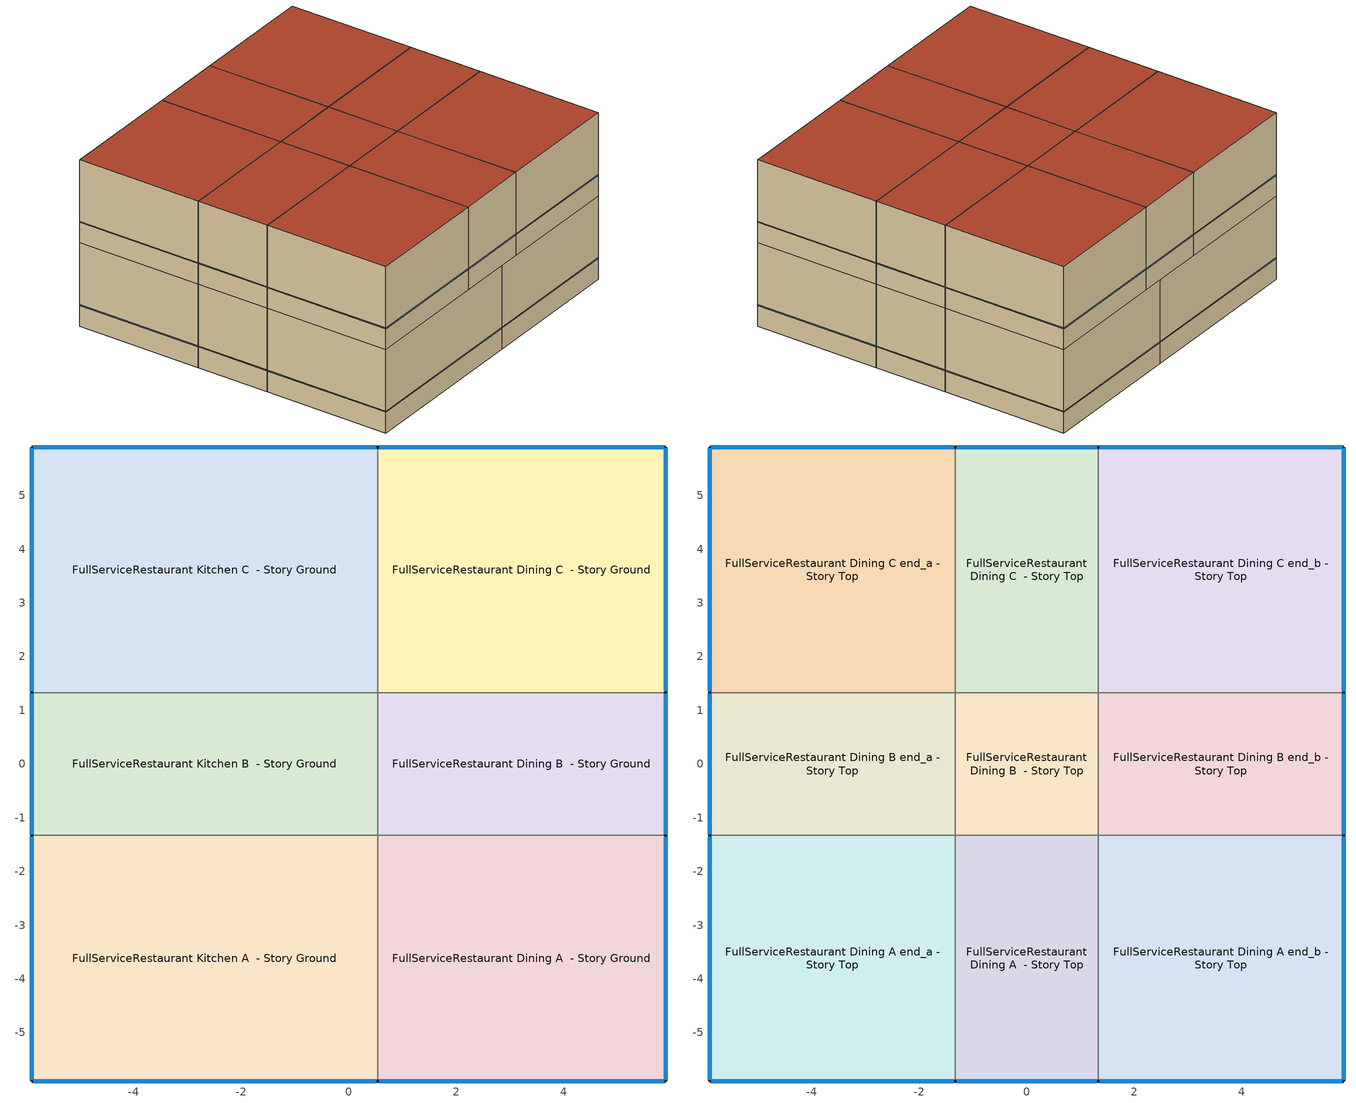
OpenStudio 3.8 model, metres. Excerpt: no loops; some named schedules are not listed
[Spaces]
FullServiceRestaurant Kitchen A  - Story Ground
 floor ground (Foundation F 126 Perim 1101 Area 2945): -5.9,-5.9 -5.9,-1.33 0.54,-1.33 0.54,-5.9 z0
 wall outside: -5.9,-1.33 -5.9,-5.9 0.54,-5.9 z0:3.05
 wall to FullServiceRestaurant Kitchen B  - Story Ground: 0.54,-1.33 -5.9,-1.33 z0:3.05
 wall to FullServiceRestaurant Dining A  - Story Ground: 0.54,-5.9 0.54,-1.33 z0:3.05
 window (Window U-0.75 SHGC 0.48): -5.88,-5.9 0.51,-5.9 / -5.9,-1.36 -5.9,-5.88 z0.76:0.79
 ceiling adiabatic (Typical Interior Ceiling): 0.54,-5.9 0.54,-1.33 -5.9,-1.33 -5.9,-5.9 z3.05
FullServiceRestaurant Kitchen B  - Story Ground
 floor ground (Foundation F 126 Perim 266 Area 1714): -5.9,-1.33 -5.9,1.33 0.54,1.33 0.54,-1.33 z0
 wall outside: -5.9,1.33 -5.9,-1.33 z0:3.05
 wall to FullServiceRestaurant Kitchen C  - Story Ground: 0.54,1.33 -5.9,1.33 z0:3.05
 wall to FullServiceRestaurant Dining B  - Story Ground: 0.54,-1.33 0.54,1.33 z0:3.05
 window (Window U-0.75 SHGC 0.48): -5.9,1.31 -5.9,-1.31 z0.76:0.79
 ceiling adiabatic (Typical Interior Ceiling): 0.54,-1.33 0.54,1.33 -5.9,1.33 -5.9,-1.33 z3.05
FullServiceRestaurant Kitchen C  - Story Ground
 floor ground (Foundation F 126 Perim 1101 Area 2945): -5.9,1.33 -5.9,5.9 0.54,5.9 0.54,1.33 z0
 wall outside: 0.54,5.9 -5.9,5.9 -5.9,1.33 z0:3.05
 wall to FullServiceRestaurant Dining C  - Story Ground: 0.54,1.33 0.54,5.9 z0:3.05
 window (Window U-0.75 SHGC 0.48): -5.9,5.88 -5.9,1.36 / 0.51,5.9 -5.88,5.9 z0.76:0.79
 ceiling adiabatic (Typical Interior Ceiling): 0.54,1.33 0.54,5.9 -5.9,5.9 -5.9,1.33 z3.05
FullServiceRestaurant Dining A  - Story Ground
 floor ground (Foundation F 126 Perim 994 Area 2452): 0.54,-5.9 0.54,-1.33 5.9,-1.33 5.9,-5.9 z0
 wall outside: 0.54,-5.9 5.9,-5.9 5.9,-1.33 z0:3.05
 wall to FullServiceRestaurant Dining B  - Story Ground: 5.9,-1.33 0.54,-1.33 z0:3.05
 window (Window U-0.75 SHGC 0.48): 0.56,-5.9 5.88,-5.9 / 5.9,-5.88 5.9,-1.36 z0.76:0.79
 ceiling adiabatic (Typical Interior Ceiling): 5.9,-5.9 5.9,-1.33 0.54,-1.33 0.54,-5.9 z3.05
FullServiceRestaurant Dining B  - Story Ground
 floor ground (Foundation F 126 Perim 266 Area 1427): 0.54,-1.33 0.54,1.33 5.9,1.33 5.9,-1.33 z0
 wall outside: 5.9,-1.33 5.9,1.33 z0:3.05
 wall to FullServiceRestaurant Dining C  - Story Ground: 5.9,1.33 0.54,1.33 z0:3.05
 window (Window U-0.75 SHGC 0.48): 5.9,-1.31 5.9,1.31 z0.76:0.79
 ceiling adiabatic (Typical Interior Ceiling): 5.9,-1.33 5.9,1.33 0.54,1.33 0.54,-1.33 z3.05
FullServiceRestaurant Dining C  - Story Ground
 floor ground (Foundation F 126 Perim 994 Area 2452): 0.54,1.33 0.54,5.9 5.9,5.9 5.9,1.33 z0
 wall outside: 5.9,1.33 5.9,5.9 0.54,5.9 z0:3.05
 window (Window U-0.75 SHGC 0.48): 5.88,5.9 0.56,5.9 / 5.9,1.36 5.9,5.88 z0.76:0.79
 ceiling adiabatic (Typical Interior Ceiling): 5.9,1.33 5.9,5.9 0.54,5.9 0.54,1.33 z3.05
FullServiceRestaurant Dining A end_a - Story Top
 floor adiabatic (Typical Interior Floor): -5.9,-5.9 -5.9,-1.33 -1.33,-1.33 -1.33,-5.9 z3.05
 wall outside: -5.9,-1.33 -5.9,-5.9 -1.33,-5.9 z3.05:6.1
 wall to FullServiceRestaurant Dining B end_a - Story Top: -1.33,-1.33 -5.9,-1.33 z3.05:6.1
 wall to FullServiceRestaurant Dining A  - Story Top: -1.33,-5.9 -1.33,-1.33 z3.05:6.1
 window (Window U-0.75 SHGC 0.48): -5.9,-1.36 -5.9,-5.88 / -5.88,-5.9 -1.36,-5.9 z3.81:3.84
 roof outside (Typical IEAD Roof R-17.24): -1.33,-5.9 -1.33,-1.33 -5.9,-1.33 -5.9,-5.9 z6.1
FullServiceRestaurant Dining B end_a - Story Top
 floor adiabatic (Typical Interior Floor): -5.9,-1.33 -5.9,1.33 -1.33,1.33 -1.33,-1.33 z3.05
 wall outside: -5.9,1.33 -5.9,-1.33 z3.05:6.1
 wall to FullServiceRestaurant Dining C end_a - Story Top: -1.33,1.33 -5.9,1.33 z3.05:6.1
 wall to FullServiceRestaurant Dining B  - Story Top: -1.33,-1.33 -1.33,1.33 z3.05:6.1
 window (Window U-0.75 SHGC 0.48): -5.9,1.31 -5.9,-1.31 z3.81:3.84
 roof outside (Typical IEAD Roof R-17.24): -1.33,-1.33 -1.33,1.33 -5.9,1.33 -5.9,-1.33 z6.1
FullServiceRestaurant Dining C end_a - Story Top
 floor adiabatic (Typical Interior Floor): -5.9,1.33 -5.9,5.9 -1.33,5.9 -1.33,1.33 z3.05
 wall outside: -1.33,5.9 -5.9,5.9 -5.9,1.33 z3.05:6.1
 wall to FullServiceRestaurant Dining C  - Story Top: -1.33,1.33 -1.33,5.9 z3.05:6.1
 window (Window U-0.75 SHGC 0.48): -5.9,5.88 -5.9,1.36 / -1.36,5.9 -5.88,5.9 z3.81:3.84
 roof outside (Typical IEAD Roof R-17.24): -1.33,1.33 -1.33,5.9 -5.9,5.9 -5.9,1.33 z6.1
FullServiceRestaurant Dining A  - Story Top
 floor adiabatic (Typical Interior Floor): -1.33,-5.9 -1.33,-1.33 1.33,-1.33 1.33,-5.9 z3.05
 wall outside: -1.33,-5.9 1.33,-5.9 z3.05:6.1
 wall to FullServiceRestaurant Dining B  - Story Top: 1.33,-1.33 -1.33,-1.33 z3.05:6.1
 wall to FullServiceRestaurant Dining A end_b - Story Top: 1.33,-5.9 1.33,-1.33 z3.05:6.1
 window (Window U-0.75 SHGC 0.48): -1.31,-5.9 1.31,-5.9 z3.81:3.84
 roof outside (Typical IEAD Roof R-17.24): 1.33,-5.9 1.33,-1.33 -1.33,-1.33 -1.33,-5.9 z6.1
FullServiceRestaurant Dining B  - Story Top
 floor adiabatic (Typical Interior Floor): -1.33,-1.33 -1.33,1.33 1.33,1.33 1.33,-1.33 z3.05
 wall to FullServiceRestaurant Dining C  - Story Top: 1.33,1.33 -1.33,1.33 z3.05:6.1
 wall to FullServiceRestaurant Dining B end_b - Story Top: 1.33,-1.33 1.33,1.33 z3.05:6.1
 roof outside (Typical IEAD Roof R-17.24): 1.33,-1.33 1.33,1.33 -1.33,1.33 -1.33,-1.33 z6.1
FullServiceRestaurant Dining C  - Story Top
 floor adiabatic (Typical Interior Floor): -1.33,1.33 -1.33,5.9 1.33,5.9 1.33,1.33 z3.05
 wall outside: 1.33,5.9 -1.33,5.9 z3.05:6.1
 wall to FullServiceRestaurant Dining C end_b - Story Top: 1.33,1.33 1.33,5.9 z3.05:6.1
 window (Window U-0.75 SHGC 0.48): 1.31,5.9 -1.31,5.9 z3.81:3.84
 roof outside (Typical IEAD Roof R-17.24): 1.33,1.33 1.33,5.9 -1.33,5.9 -1.33,1.33 z6.1
FullServiceRestaurant Dining A end_b - Story Top
 floor adiabatic (Typical Interior Floor): 1.33,-5.9 1.33,-1.33 5.9,-1.33 5.9,-5.9 z3.05
 wall outside: 1.33,-5.9 5.9,-5.9 5.9,-1.33 z3.05:6.1
 wall to FullServiceRestaurant Dining B end_b - Story Top: 5.9,-1.33 1.33,-1.33 z3.05:6.1
 window (Window U-0.75 SHGC 0.48): 1.36,-5.9 5.88,-5.9 / 5.9,-5.88 5.9,-1.36 z3.81:3.84
 roof outside (Typical IEAD Roof R-17.24): 5.9,-5.9 5.9,-1.33 1.33,-1.33 1.33,-5.9 z6.1
FullServiceRestaurant Dining B end_b - Story Top
 floor adiabatic (Typical Interior Floor): 1.33,-1.33 1.33,1.33 5.9,1.33 5.9,-1.33 z3.05
 wall outside: 5.9,-1.33 5.9,1.33 z3.05:6.1
 wall to FullServiceRestaurant Dining C end_b - Story Top: 5.9,1.33 1.33,1.33 z3.05:6.1
 window (Window U-0.75 SHGC 0.48): 5.9,-1.31 5.9,1.31 z3.81:3.84
 roof outside (Typical IEAD Roof R-17.24): 5.9,-1.33 5.9,1.33 1.33,1.33 1.33,-1.33 z6.1
FullServiceRestaurant Dining C end_b - Story Top
 floor adiabatic (Typical Interior Floor): 1.33,1.33 1.33,5.9 5.9,5.9 5.9,1.33 z3.05
 wall outside: 5.9,1.33 5.9,5.9 1.33,5.9 z3.05:6.1
 window (Window U-0.75 SHGC 0.48): 5.88,5.9 1.36,5.9 / 5.9,1.36 5.9,5.88 z3.81:3.84
 roof outside (Typical IEAD Roof R-17.24): 5.9,1.33 5.9,5.9 1.33,5.9 1.33,1.33 z6.1
[Site]
Baltimore Washingto_MD_USA: Latitude {deg}=39.17; Longitude {deg}=-76.68; Time Zone {hr}=-5; Elevation {m}=47; Terrain=City
[Site:WaterMainsTemperature]
Calculation Method=Correlation; Annual Average Outdoor Air Temperature {C}=13.67; Maximum Difference In Monthly Average Outdoor Air Temperatures {deltaC}=25.27
[SizingPeriod:DesignDay] Barometric Pressure {Pa}=100762; Rain Indicator=No; Snow Indicator=No; Day of Month=21; Daylight Saving Time Indicator=No; Humidity Condition Type=Wetbulb; Dry-Bulb Temperature Range Modifier Type=DefaultMultipliers
Name | Maximum Dry-Bulb Temperature {C} | Daily Dry-Bulb Temperature Range {deltaC} | Wind Speed {m/s} | Wind Direction {deg} | Month | Day Type | Wetbulb or DewPoint at Maximum Dry-Bulb {C} | Solar Model Indicator | ASHRAE Clear Sky Optical Depth for Beam Irradiance | ASHRAE Clear Sky Optical Depth for Diffuse Irradiance | Sky Clearness
Baltimore Washingto Ann Clg .4% Condns DB=>MWB 1 | 34.4 | 10.3 | 4.4 | 280 | 7 | SummerDesignDay | 23.8 | ASHRAETau | 0.455 | 2.129
Baltimore Washingto Ann Clg .4% Condns WB=>MDB 1 | 31.5 | 10.3 | 4.4 | 280 | 7 | SummerDesignDay | 25.6 | ASHRAETau | 0.455 | 2.129
Baltimore Washingto Ann Htg 99.6% Condns DB 1 | -10 | 0 | 3.8 | 290 | 1 | WinterDesignDay | -10 | ASHRAEClearSky |  |  | 0
Baltimore Washingto August .4% Condns DB=>MCWB 1 | 36 | 10.1 | 4.4 | 280 | 8 | SummerDesignDay | 24.3 | ASHRAETau | 0.44 | 2.186
[ClimateZones]
Climate Zone Institution Name 1=ASHRAE; Climate Zone Document Name 1=ANSI/ASHRAE Standard 169; Climate Zone Document Year 1=2006; Climate Zone Value 1=ASHRAE 169-2013-4A
[Building]
ComStock DOE Ref 1980-2004|FullServiceRestaurant: Default Construction Set=ComStock DOE Ref 1980-2004 - FullSrvRest - ASHRAE 169-2013-4A; Default Schedule Set=Building Default Schedule Set; Standards Building Type=FullServiceRestaurant
[Site:GroundTemperature:FCfactorMethod]
January Ground Temperature {C}=14; February Ground Temperature {C}=7.3; March Ground Temperature {C}=3.3; April Ground Temperature {C}=1.2; May Ground Temperature {C}=-0.2; June Ground Temperature {C}=5.6; July Ground Temperature {C}=10.9; August Ground Temperature {C}=16.1; September Ground Temperature {C}=21.7; October Ground Temperature {C}=25; November Ground Temperature {C}=24.8; December Ground Temperature {C}=19.9
[Construction:FfactorGroundFloor] F-Factor {W/m-K}=1.26344
Name | Area {m2} | PerimeterExposed {m}
Foundation F 126 Perim 1101 Area 2945 | 29.447 | 11.0127
Foundation F 126 Perim 266 Area 1714 | 17.1378 | 2.66085
Foundation F 126 Perim 994 Area 2452 | 24.5248 | 9.93613
Foundation F 126 Perim 266 Area 1427 | 14.2732 | 2.66085
[DefaultConstructionSet]
ComStock DOE Ref 1980-2004 - FullSrvRest - ASHRAE 169-2013-4A: Default Exterior Surface Constructions=Default Surface Constructions 1; Default Interior Surface Constructions=Default Surface Constructions 2; Default Ground Contact Surface Constructions=Default Surface Constructions 3; Default Exterior SubSurface Constructions=Default Sub Surface Constructions 1; Default Interior SubSurface Constructions=Default Sub Surface Constructions 2; Interior Partition Construction=Typical Interior Partition
[DefaultSurfaceConstructions]
Name | Floor Construction | Wall Construction | Roof Ceiling Construction
Default Surface Constructions 1 | Typical Insulated Exterior Mass Floor | Typical Insulated Exterior Mass Wall R-8.33 | Typical Wood Joist Attic Floor R-17.24
Default Surface Constructions 2 | Typical Interior Floor | Typical Interior Wall | Typical Interior Ceiling
Default Surface Constructions 3 | Typical Insulated Carpeted 6in Slab Floor | Typical Insulated Basement Mass Wall R-9.01
[Construction]
Typical Insulated Exterior Mass Floor: Typical Insulation R-9.06, 4 in. Normalweight Concrete Floor, Typical Carpet Pad
Typical Wood Joist Attic Floor R-17.24: 5/8 in. Gypsum Board, Typical Insulation R-15.61
Typical Interior Floor: 100mm Normalweight concrete floor, CP02 CARPET PAD
Typical Interior Wall: G01 13mm gypsum board, G01 13mm gypsum board
Typical Interior Ceiling: CP02 CARPET PAD, 100mm Normalweight concrete floor
Typical Insulated Carpeted 6in Slab Floor: 6 in. Normalweight Concrete Floor, Typical Carpet Pad
Typical Insulated Basement Mass Wall R-9.01: Typical Insulation R-7.46, 8 in. Concrete Block Basement Wall
U 0.59 SHGC 0.36 Simple Glazing Window U-0.59 SHGC 0.36: U 0.59 SHGC 0.36 Simple Glazing U-0.59 SHGC 0.36
U 0.59 SHGC 0.36 Simple Glazing Window U-0.59 SHGC 0.36 1: U 0.59 SHGC 0.36 Simple Glazing U-0.59 SHGC 0.36 1
Typical Insulated Metal Door: F08 Metal surface, Typical Insulation R-5.94
U 0.88 SHGC 0.16 Sgl Ref-A-L Clr 6mm: REF A CLEAR LO 6MM
Typical Overhead Door: Typical Insulation R-5.94
Typical Interior Window: Clear 3mm
Typical Interior Door; Typical Interior Partition: G05 25mm wood
Typical Insulated Exterior Mass Wall R-8.33: 1IN Stucco, 8IN CONCRETE HW RefBldg, Typical Insulation R-5.94, 1/2IN Gypsum
Typical IEAD Roof R-17.24: Roof Membrane, Typical Insulation R-16.12, Metal Roof Surface
InteriorFurnishings 1: Std Wood 6inch 1
Window U-0.75 SHGC 0.48: Simple Glazing Double - No LowE - Tinted/Reflective - Aluminum
[Material:NoMass] Roughness=Smooth; Thermal Absorptance=0.9; Solar Absorptance=0.7
Name | Thermal Resistance {m2-K/W} | Visible Absorptance
Typical Insulation R-9.06 | 1.59504 | 0.7
Typical Carpet Pad; CP02 CARPET PAD | 0.21648 | 0.8
Typical Insulation R-15.61 | 2.74857 | 0.7
Typical Insulation R-7.46 | 1.31358 | 0.7
Typical Insulation R-5.94 | 1.04695 | 0.7
Typical Insulation R-16.12 | 2.83962 | 0.7
[Material] Thermal Absorptance=0.9
Name | Roughness | Thickness {m} | Conductivity {W/m-K} | Density {kg/m3} | Specific Heat {J/kg-K} | Solar Absorptance | Visible Absorptance
4 in. Normalweight Concrete Floor | MediumRough | 0.1016 | 2.31 | 2322 | 832 | 0.7 | 0.7
5/8 in. Gypsum Board | MediumSmooth | 0.0159 | 0.16 | 800 | 1090 | 0.7 | 0.7
100mm Normalweight concrete floor | MediumRough | 0.1016 | 2.31045 | 2322 | 832.557 | 0.7 | 0.7
G01 13mm gypsum board | Smooth | 0.0127 | 0.160031 | 800.001 | 1090.73 | 0.7 | 0.5
6 in. Normalweight Concrete Floor | MediumRough | 0.1524 | 2.31 | 2322 | 832 | 0.7 | 0.7
8 in. Concrete Block Basement Wall | MediumRough | 0.2032 | 1.326 | 1842 | 912 | 0.7 | 0.7
F08 Metal surface; Metal Roof Surface | Smooth | 0.0008 | 45.28 | 7824 | 500 | 0.7 | 0.7
G05 25mm wood | MediumSmooth | 0.0254 | 0.15 | 608 | 1630 | 0.5 | 0.5
1IN Stucco | Smooth | 0.0253 | 0.6918 | 1858 | 837 | 0.7 | 0.92
8IN CONCRETE HW RefBldg | Rough | 0.2032 | 1.311 | 2240 | 836.8 | 0.7 | 0.7
1/2IN Gypsum | Smooth | 0.0127 | 0.16 | 784.9 | 830 | 0.4 | 0.4
Roof Membrane | VeryRough | 0.0095 | 0.16 | 1121.29 | 1460 | 0.7 | 0.7
Std Wood 6inch 1 | MediumSmooth | 0.15 | 0.12 | 540 | 1210 | 0.7 | 0.7
[DefaultSubSurfaceConstructions]
Name | Fixed Window Construction | Operable Window Construction | Door Construction | Glass Door Construction | Overhead Door Construction | Tubular Daylight Dome Construction | Tubular Daylight Diffuser Construction
Default Sub Surface Constructions 1 | U 0.59 SHGC 0.36 Simple Glazing Window U-0.59 SHGC 0.36 | U 0.59 SHGC 0.36 Simple Glazing Window U-0.59 SHGC 0.36 1 | Typical Insulated Metal Door | U 0.88 SHGC 0.16 Sgl Ref-A-L Clr 6mm | Typical Overhead Door | Typical Interior Window | Typical Interior Window
Default Sub Surface Constructions 2 | Typical Interior Window | Typical Interior Window | Typical Interior Door
[WindowMaterial:SimpleGlazingSystem]
Name | U-Factor {W/m2-K} | Solar Heat Gain Coefficient | Visible Transmittance
U 0.59 SHGC 0.36 Simple Glazing U-0.59 SHGC 0.36; U 0.59 SHGC 0.36 Simple Glazing U-0.59 SHGC 0.36 1 | 3.35018 | 0.36 | 0.27
Simple Glazing Double - No LowE - Tinted/Reflective - Aluminum | 4.25302 | 0.484 | 0.411
[WindowMaterial:Glazing] Optical Data Type=SpectralAverage; Infrared Transmittance at Normal Incidence=0; Front Side Infrared Hemispherical Emissivity=0.84; Conductivity {W/m-K}=0.9; Dirt Correction Factor for Solar and Visible Transmittance=1; Solar Diffusing=No
Name | Thickness {m} | Solar Transmittance at Normal Incidence | Front Side Solar Reflectance at Normal Incidence | Back Side Solar Reflectance at Normal Incidence | Visible Transmittance at Normal Incidence | Front Side Visible Reflectance at Normal Incidence | Back Side Visible Reflectance at Normal Incidence | Back Side Infrared Hemispherical Emissivity
REF A CLEAR LO 6MM | 0.006 | 0.066 | 0.341 | 0.493 | 0.08 | 0.41 | 0.37 | 0.4
Clear 3mm | 0.003 | 0.837 | 0.075 | 0.075 | 0.898 | 0.081 | 0.081 | 0.84
[SpaceType] Standards Building Type=FullServiceRestaurant
Name | Default Schedule Set | Design Specification Outdoor Air Object | Standards Space Type
FullServiceRestaurant Kitchen - ComStock DOE Ref 1980-2004 | FullServiceRestaurant Kitchen Schedule Set | FullServiceRestaurant Kitchen Ventilation | Kitchen
FullServiceRestaurant Dining - ComStock DOE Ref 1980-2004 | FullServiceRestaurant Dining Schedule Set | FullServiceRestaurant Dining Ventilation | Dining
[BuildingStory] Nominal Floor to Floor Height {m}=3.048
Name | Nominal Z Coordinate {m}
Story Ground | 0
Story Top | 3.048
[Space]
Name | Space Type | Building Story | Thermal Zone
FullServiceRestaurant Kitchen A  - Story Ground | FullServiceRestaurant Kitchen - ComStock DOE Ref 1980-2004 | Story Ground | Zone FullServiceRestaurant Kitchen A  - Story Ground
FullServiceRestaurant Kitchen B  - Story Ground | FullServiceRestaurant Kitchen - ComStock DOE Ref 1980-2004 | Story Ground | Zone FullServiceRestaurant Kitchen B  - Story Ground
FullServiceRestaurant Kitchen C  - Story Ground | FullServiceRestaurant Kitchen - ComStock DOE Ref 1980-2004 | Story Ground | Zone FullServiceRestaurant Kitchen C  - Story Ground
FullServiceRestaurant Dining A  - Story Ground | FullServiceRestaurant Dining - ComStock DOE Ref 1980-2004 | Story Ground | Zone FullServiceRestaurant Dining A  - Story Ground
FullServiceRestaurant Dining B  - Story Ground | FullServiceRestaurant Dining - ComStock DOE Ref 1980-2004 | Story Ground | Zone FullServiceRestaurant Dining B  - Story Ground
FullServiceRestaurant Dining C  - Story Ground | FullServiceRestaurant Dining - ComStock DOE Ref 1980-2004 | Story Ground | Zone FullServiceRestaurant Dining C  - Story Ground
FullServiceRestaurant Dining A end_a - Story Top | FullServiceRestaurant Dining - ComStock DOE Ref 1980-2004 | Story Top | Zone FullServiceRestaurant Dining A end_a - Story Top
FullServiceRestaurant Dining B end_a - Story Top | FullServiceRestaurant Dining - ComStock DOE Ref 1980-2004 | Story Top | Zone FullServiceRestaurant Dining B end_a - Story Top
FullServiceRestaurant Dining C end_a - Story Top | FullServiceRestaurant Dining - ComStock DOE Ref 1980-2004 | Story Top | Zone FullServiceRestaurant Dining C end_a - Story Top
FullServiceRestaurant Dining A  - Story Top | FullServiceRestaurant Dining - ComStock DOE Ref 1980-2004 | Story Top | Zone FullServiceRestaurant Dining A  - Story Top
FullServiceRestaurant Dining B  - Story Top | FullServiceRestaurant Dining - ComStock DOE Ref 1980-2004 | Story Top | Zone FullServiceRestaurant Dining B  - Story Top
FullServiceRestaurant Dining C  - Story Top | FullServiceRestaurant Dining - ComStock DOE Ref 1980-2004 | Story Top | Zone FullServiceRestaurant Dining C  - Story Top
FullServiceRestaurant Dining A end_b - Story Top | FullServiceRestaurant Dining - ComStock DOE Ref 1980-2004 | Story Top | Zone FullServiceRestaurant Dining A end_b - Story Top
FullServiceRestaurant Dining B end_b - Story Top | FullServiceRestaurant Dining - ComStock DOE Ref 1980-2004 | Story Top | Zone FullServiceRestaurant Dining B end_b - Story Top
FullServiceRestaurant Dining C end_b - Story Top | FullServiceRestaurant Dining - ComStock DOE Ref 1980-2004 | Story Top | Zone FullServiceRestaurant Dining C end_b - Story Top
[ThermalZone] Multiplier=1; Use Ideal Air Loads=No
Name | Thermostat
Zone FullServiceRestaurant Kitchen A  - Story Ground | FullServiceRestaurant Kitchen - ComStock DOE Ref 1980-2004 Thermostat
Zone FullServiceRestaurant Kitchen B  - Story Ground | FullServiceRestaurant Kitchen - ComStock DOE Ref 1980-2004 Thermostat 1
Zone FullServiceRestaurant Kitchen C  - Story Ground | FullServiceRestaurant Kitchen - ComStock DOE Ref 1980-2004 Thermostat 2
Zone FullServiceRestaurant Dining A  - Story Ground | FullServiceRestaurant Dining - ComStock DOE Ref 1980-2004 Thermostat
Zone FullServiceRestaurant Dining B  - Story Ground | FullServiceRestaurant Dining - ComStock DOE Ref 1980-2004 Thermostat 4
Zone FullServiceRestaurant Dining C  - Story Ground | FullServiceRestaurant Dining - ComStock DOE Ref 1980-2004 Thermostat 8
Zone FullServiceRestaurant Dining A end_a - Story Top | FullServiceRestaurant Dining - ComStock DOE Ref 1980-2004 Thermostat 2
Zone FullServiceRestaurant Dining B end_a - Story Top | FullServiceRestaurant Dining - ComStock DOE Ref 1980-2004 Thermostat 6
Zone FullServiceRestaurant Dining C end_a - Story Top | FullServiceRestaurant Dining - ComStock DOE Ref 1980-2004 Thermostat 10
Zone FullServiceRestaurant Dining A  - Story Top | FullServiceRestaurant Dining - ComStock DOE Ref 1980-2004 Thermostat 1
Zone FullServiceRestaurant Dining B  - Story Top | FullServiceRestaurant Dining - ComStock DOE Ref 1980-2004 Thermostat 5
Zone FullServiceRestaurant Dining C  - Story Top | FullServiceRestaurant Dining - ComStock DOE Ref 1980-2004 Thermostat 9
Zone FullServiceRestaurant Dining A end_b - Story Top | FullServiceRestaurant Dining - ComStock DOE Ref 1980-2004 Thermostat 3
Zone FullServiceRestaurant Dining B end_b - Story Top | FullServiceRestaurant Dining - ComStock DOE Ref 1980-2004 Thermostat 7
Zone FullServiceRestaurant Dining C end_b - Story Top | FullServiceRestaurant Dining - ComStock DOE Ref 1980-2004 Thermostat 11
[People:Definition] Number of People Calculation Method=People/Area; Fraction Radiant=0.3
Name | People per Space Floor Area {person/m2}
FullServiceRestaurant Dining People Definition | 0.721182
FullServiceRestaurant Kitchen People Definition | 0.0538196
[People] Work Efficiency Schedule=Work Efficiency Schedule; Clothing Insulation Schedule=Clothing Schedule; Air Velocity Schedule=Air Velocity Schedule; Multiplier=1
Name | People Definition | Space or SpaceType
FullServiceRestaurant Dining People | FullServiceRestaurant Dining People Definition | FullServiceRestaurant Dining - ComStock DOE Ref 1980-2004
FullServiceRestaurant Kitchen People | FullServiceRestaurant Kitchen People Definition | FullServiceRestaurant Kitchen - ComStock DOE Ref 1980-2004
[Lights:Definition] Design Level Calculation Method=Watts/Area; Fraction Visible=0.2; Return Air Fraction=0
Name | Watts per Space Floor Area {W/m2} | Fraction Radiant
FullServiceRestaurant Dining - ComStock DOE Ref 1980-2004 General Lights Definition | 2.41972 | 0.31
FullServiceRestaurant Dining - ComStock DOE Ref 1980-2004 Task Lights Definition | 4.44268 | 0.125
FullServiceRestaurant Dining - ComStock DOE Ref 1980-2004 Wall Wash Lights Definition | 6.57466 | 0.125
FullServiceRestaurant Kitchen - ComStock DOE Ref 1980-2004 General Lights Definition | 9.13396 | 0.31
FullServiceRestaurant Kitchen - ComStock DOE Ref 1980-2004 Task Lights Definition | 14.7651 | 0.125
[ElectricEquipment:Definition]
Name | Design Level Calculation Method | Watts per Space Floor Area {W/m2} | Fraction Latent | Fraction Radiant | Fraction Lost | Design Level {W}
FullServiceRestaurant Dining Elec Equip Definition | Watts/Area | 27.0174 | 0.25 | 0.3 | 0
misc_electric_kitchen_equipment_definition | Watts/Area | 16.8778 | 0.25 | 0.3 | 0.2
Elevator Lift Motor | EquipmentLevel |  | 0 | 0 | 1 | 14610
electric_fryer_equipment_definition_bldg_quantity=1.4 | EquipmentLevel |  | 0.1 | 0.36 | 0.44 | 19612.6
electric_steamer_equipment_definition_bldg_quantity=0.7 | EquipmentLevel |  | 0.1 | 0.1 | 0.7 | 18874.8
[ElectricEquipment]
Name | Electric Equipment Definition | Space or SpaceType | Schedule | Multiplier
FullServiceRestaurant Dining Elec Equip | FullServiceRestaurant Dining Elec Equip Definition | FullServiceRestaurant Dining - ComStock DOE Ref 1980-2004 | FoodService_Restaurant BLDG_EQUIP_EndUseData BPR Adjusted
misc_electric_kitchen_equipment | misc_electric_kitchen_equipment_definition | FullServiceRestaurant Kitchen - ComStock DOE Ref 1980-2004 | FoodService_Restaurant BLDG_EQUIP_EndUseData BPR Adjusted
1 Elevator Lift Motors | Elevator Lift Motor | FullServiceRestaurant Kitchen C  - Story Ground | Elevator Schedule 1 | 1
electric_fryer_equipment_bldg_quantity=1.4 | electric_fryer_equipment_definition_bldg_quantity=1.4 | FullServiceRestaurant Kitchen - ComStock DOE Ref 1980-2004 | FullServiceRestaurant Gas Equip | 0.333333
electric_steamer_equipment_bldg_quantity=0.7 | electric_steamer_equipment_definition_bldg_quantity=0.7 | FullServiceRestaurant Kitchen - ComStock DOE Ref 1980-2004 | FullServiceRestaurant Gas Equip | 0.333333
[DesignSpecification:OutdoorAir] Outdoor Air Method=Sum
Name | Outdoor Air Flow per Person {m3/s-person} | Outdoor Air Flow per Floor Area {m3/s-m2}
FullServiceRestaurant Dining Ventilation | 0.00943895
FullServiceRestaurant Kitchen Ventilation |  | 0.0023876
[DefaultScheduleSet]
Name | Number of People Schedule | People Activity Level Schedule | Lighting Schedule | Electric Equipment Schedule | Infiltration Schedule | Gas Equipment Schedule | Hours of Operation Schedule
FullServiceRestaurant Dining Schedule Set | FullServiceRestaurant Bldg Occ | FullServiceRestaurant Activity | FoodService_Restaurant BLDG_LIGHT_EndUseData | FoodService_Restaurant BLDG_EQUIP_EndUseData | FullServiceRestaurant Infil Half On
FullServiceRestaurant Kitchen Schedule Set | FullServiceRestaurant Bldg Occ | FullServiceRestaurant Activity | FoodService_Restaurant BLDG_LIGHT_EndUseData | FoodService_Restaurant BLDG_EQUIP_EndUseData | FullServiceRestaurant Infil Half On | FullServiceRestaurant Gas Equip
Building Default Schedule Set |  |  |  |  |  |  | Building Hours of Operation NonResidential
[Exterior:Lights:Definition]
Name | Design Level {W}
Parking Areas and Drives Def (W/ft^2) | 0.0276385
Building Facades Def (W/ft^2) | 0.15
Main Entries Def (W/ft) | 30
Other Doors Def (W/ft) | 20
[Exterior:Lights] Schedule=Always On Discrete; Control Option=AstronomicalClock
Name | Exterior Lights Definition | Multiplier
Parking Areas and Drives | Parking Areas and Drives Def (W/ft^2) | 12150
Building Facades | Building Facades Def (W/ft^2) | 1549.19
Main Entries | Main Entries Def (W/ft) | 8
Other Doors | Other Doors Def (W/ft) | 1.8
[ZoneMixing] Schedule=RestaurantSitDown Kitchen_Exhaust_SCH; Design Flow Rate Calculation Method=Flow/Zone
Name | Zone or Space | Design Flow Rate {m3/s} | Source Zone or Space
Zone Mixing 1 | Zone FullServiceRestaurant Kitchen A  - Story Ground | 0.0977721 | Zone FullServiceRestaurant Dining A  - Story Ground
Zone Mixing 2 | Zone FullServiceRestaurant Kitchen B  - Story Ground | 0.0569023 | Zone FullServiceRestaurant Dining B  - Story Ground
Zone Mixing 3 | Zone FullServiceRestaurant Kitchen C  - Story Ground | 0.0977721 | Zone FullServiceRestaurant Dining C  - Story Ground
[ThermostatSetpoint:DualSetpoint]
Name | Heating Setpoint Temperature Schedule | Cooling Setpoint Temperature Schedule
FullServiceRestaurant Dining - ComStock DOE Ref 1980-2004 Thermostat; FullServiceRestaurant Dining - ComStock DOE Ref 1980-2004 Thermostat 1; FullServiceRestaurant Dining - ComStock DOE Ref 1980-2004 Thermostat 2; FullServiceRestaurant Dining - ComStock DOE Ref 1980-2004 Thermostat 3; FullServiceRestaurant Dining - ComStock DOE Ref 1980-2004 Thermostat 4; FullServiceRestaurant Dining - ComStock DOE Ref 1980-2004 Thermostat 5; FullServiceRestaurant Dining - ComStock DOE Ref 1980-2004 Thermostat 6; FullServiceRestaurant Dining - ComStock DOE Ref 1980-2004 Thermostat 7; FullServiceRestaurant Dining - ComStock DOE Ref 1980-2004 Thermostat 8; FullServiceRestaurant Dining - ComStock DOE Ref 1980-2004 Thermostat 9; FullServiceRestaurant Dining - ComStock DOE Ref 1980-2004 Thermostat 10; FullServiceRestaurant Dining - ComStock DOE Ref 1980-2004 Thermostat 11 | FullServiceRestaurant HtgSetp | FullServiceRestaurant ClgSetp
FullServiceRestaurant Kitchen - ComStock DOE Ref 1980-2004 Thermostat; FullServiceRestaurant Kitchen - ComStock DOE Ref 1980-2004 Thermostat 1; FullServiceRestaurant Kitchen - ComStock DOE Ref 1980-2004 Thermostat 2 | FullServiceRestaurant HtgSetp Kitchen | FullServiceRestaurant ClgSetp Kitchen
[InternalMass:Definition]
Internal Mass Definition 2: Construction=InteriorFurnishings 1; Design Level Calculation Method=SurfaceArea/Area; Surface Area per Space Floor Area=2
[InternalMass] Internal Mass Definition=Internal Mass Definition 2; Multiplier=1
Name | Space or SpaceType
FullServiceRestaurant Kitchen A  - Story Ground Mass | FullServiceRestaurant Kitchen A  - Story Ground
FullServiceRestaurant Dining B end_b - Story Top Mass | FullServiceRestaurant Dining B end_b - Story Top
FullServiceRestaurant Kitchen B  - Story Ground Mass | FullServiceRestaurant Kitchen B  - Story Ground
FullServiceRestaurant Dining B end_a - Story Top Mass | FullServiceRestaurant Dining B end_a - Story Top
FullServiceRestaurant Kitchen C  - Story Ground Mass | FullServiceRestaurant Kitchen C  - Story Ground
FullServiceRestaurant Dining A  - Story Ground Mass | FullServiceRestaurant Dining A  - Story Ground
FullServiceRestaurant Dining B  - Story Ground Mass | FullServiceRestaurant Dining B  - Story Ground
FullServiceRestaurant Dining C  - Story Ground Mass | FullServiceRestaurant Dining C  - Story Ground
FullServiceRestaurant Dining A end_a - Story Top Mass | FullServiceRestaurant Dining A end_a - Story Top
FullServiceRestaurant Dining C end_a - Story Top Mass | FullServiceRestaurant Dining C end_a - Story Top
FullServiceRestaurant Dining C end_b - Story Top Mass | FullServiceRestaurant Dining C end_b - Story Top
FullServiceRestaurant Dining A  - Story Top Mass | FullServiceRestaurant Dining A  - Story Top
FullServiceRestaurant Dining B  - Story Top Mass | FullServiceRestaurant Dining B  - Story Top
FullServiceRestaurant Dining C  - Story Top Mass | FullServiceRestaurant Dining C  - Story Top
FullServiceRestaurant Dining A end_b - Story Top Mass | FullServiceRestaurant Dining A end_b - Story Top
[Lights] Schedule=FoodService_Restaurant BLDG_LIGHT_EndUseData BPR Adjusted; Fraction Replaceable=1
Name | Lights Definition | Space or SpaceType
FullServiceRestaurant Dining - ComStock DOE Ref 1980-2004 General Lighting | FullServiceRestaurant Dining - ComStock DOE Ref 1980-2004 General Lights Definition | FullServiceRestaurant Dining - ComStock DOE Ref 1980-2004
FullServiceRestaurant Dining - ComStock DOE Ref 1980-2004 Task Lighting | FullServiceRestaurant Dining - ComStock DOE Ref 1980-2004 Task Lights Definition | FullServiceRestaurant Dining - ComStock DOE Ref 1980-2004
FullServiceRestaurant Dining - ComStock DOE Ref 1980-2004 Wall Wash Lighting | FullServiceRestaurant Dining - ComStock DOE Ref 1980-2004 Wall Wash Lights Definition | FullServiceRestaurant Dining - ComStock DOE Ref 1980-2004
FullServiceRestaurant Kitchen - ComStock DOE Ref 1980-2004 General Lighting | FullServiceRestaurant Kitchen - ComStock DOE Ref 1980-2004 General Lights Definition | FullServiceRestaurant Kitchen - ComStock DOE Ref 1980-2004
FullServiceRestaurant Kitchen - ComStock DOE Ref 1980-2004 Task Lighting | FullServiceRestaurant Kitchen - ComStock DOE Ref 1980-2004 Task Lights Definition | FullServiceRestaurant Kitchen - ComStock DOE Ref 1980-2004
[SpaceInfiltration:DesignFlowRate] Design Flow Rate Calculation Method=Flow/ExteriorArea; Flow per Exterior Surface Area {m3/s-m2}=0.000413282; Velocity Term Coefficient=0
Name | Space or SpaceType | Schedule | Constant Term Coefficient | Temperature Term Coefficient | Velocity Squared Term Coefficient
FullServiceRestaurant Kitchen A  - Story Ground HVAC On Infiltration | FullServiceRestaurant Kitchen A  - Story Ground | Infiltration HVAC On Schedule | 0.0051 | 0.0059 | 0.0368
FullServiceRestaurant Kitchen A  - Story Ground HVAC Off Infiltration | FullServiceRestaurant Kitchen A  - Story Ground | Infiltration HVAC Off Schedule | 0 | 0.01 | 0.0441
FullServiceRestaurant Dining B end_b - Story Top HVAC On Infiltration | FullServiceRestaurant Dining B end_b - Story Top | Infiltration HVAC On Schedule | 0.0051 | 0.0059 | 0.0368
FullServiceRestaurant Dining B end_b - Story Top HVAC Off Infiltration | FullServiceRestaurant Dining B end_b - Story Top | Infiltration HVAC Off Schedule | 0 | 0.01 | 0.0441
FullServiceRestaurant Kitchen B  - Story Ground HVAC On Infiltration | FullServiceRestaurant Kitchen B  - Story Ground | Infiltration HVAC On Schedule | 0.0051 | 0.0059 | 0.0368
FullServiceRestaurant Kitchen B  - Story Ground HVAC Off Infiltration | FullServiceRestaurant Kitchen B  - Story Ground | Infiltration HVAC Off Schedule | 0 | 0.01 | 0.0441
FullServiceRestaurant Dining B end_a - Story Top HVAC On Infiltration | FullServiceRestaurant Dining B end_a - Story Top | Infiltration HVAC On Schedule | 0.0051 | 0.0059 | 0.0368
FullServiceRestaurant Dining B end_a - Story Top HVAC Off Infiltration | FullServiceRestaurant Dining B end_a - Story Top | Infiltration HVAC Off Schedule | 0 | 0.01 | 0.0441
FullServiceRestaurant Kitchen C  - Story Ground HVAC On Infiltration | FullServiceRestaurant Kitchen C  - Story Ground | Infiltration HVAC On Schedule | 0.0051 | 0.0059 | 0.0368
FullServiceRestaurant Kitchen C  - Story Ground HVAC Off Infiltration | FullServiceRestaurant Kitchen C  - Story Ground | Infiltration HVAC Off Schedule | 0 | 0.01 | 0.0441
FullServiceRestaurant Dining A  - Story Ground HVAC On Infiltration | FullServiceRestaurant Dining A  - Story Ground | Infiltration HVAC On Schedule | 0.0051 | 0.0059 | 0.0368
FullServiceRestaurant Dining A  - Story Ground HVAC Off Infiltration | FullServiceRestaurant Dining A  - Story Ground | Infiltration HVAC Off Schedule | 0 | 0.01 | 0.0441
FullServiceRestaurant Dining B  - Story Ground HVAC On Infiltration | FullServiceRestaurant Dining B  - Story Ground | Infiltration HVAC On Schedule | 0.0051 | 0.0059 | 0.0368
FullServiceRestaurant Dining B  - Story Ground HVAC Off Infiltration | FullServiceRestaurant Dining B  - Story Ground | Infiltration HVAC Off Schedule | 0 | 0.01 | 0.0441
FullServiceRestaurant Dining C  - Story Ground HVAC On Infiltration | FullServiceRestaurant Dining C  - Story Ground | Infiltration HVAC On Schedule | 0.0051 | 0.0059 | 0.0368
FullServiceRestaurant Dining C  - Story Ground HVAC Off Infiltration | FullServiceRestaurant Dining C  - Story Ground | Infiltration HVAC Off Schedule | 0 | 0.01 | 0.0441
FullServiceRestaurant Dining A end_a - Story Top HVAC On Infiltration | FullServiceRestaurant Dining A end_a - Story Top | Infiltration HVAC On Schedule | 0.0051 | 0.0059 | 0.0368
FullServiceRestaurant Dining A end_a - Story Top HVAC Off Infiltration | FullServiceRestaurant Dining A end_a - Story Top | Infiltration HVAC Off Schedule | 0 | 0.01 | 0.0441
FullServiceRestaurant Dining C end_a - Story Top HVAC On Infiltration | FullServiceRestaurant Dining C end_a - Story Top | Infiltration HVAC On Schedule | 0.0051 | 0.0059 | 0.0368
FullServiceRestaurant Dining C end_a - Story Top HVAC Off Infiltration | FullServiceRestaurant Dining C end_a - Story Top | Infiltration HVAC Off Schedule | 0 | 0.01 | 0.0441
FullServiceRestaurant Dining C end_b - Story Top HVAC On Infiltration | FullServiceRestaurant Dining C end_b - Story Top | Infiltration HVAC On Schedule | 0.0051 | 0.0059 | 0.0368
FullServiceRestaurant Dining C end_b - Story Top HVAC Off Infiltration | FullServiceRestaurant Dining C end_b - Story Top | Infiltration HVAC Off Schedule | 0 | 0.01 | 0.0441
FullServiceRestaurant Dining A  - Story Top HVAC On Infiltration | FullServiceRestaurant Dining A  - Story Top | Infiltration HVAC On Schedule | 0.0051 | 0.0059 | 0.0368
FullServiceRestaurant Dining A  - Story Top HVAC Off Infiltration | FullServiceRestaurant Dining A  - Story Top | Infiltration HVAC Off Schedule | 0 | 0.01 | 0.0441
FullServiceRestaurant Dining B  - Story Top HVAC On Infiltration | FullServiceRestaurant Dining B  - Story Top | Infiltration HVAC On Schedule | 0.0051 | 0.0059 | 0.0368
FullServiceRestaurant Dining B  - Story Top HVAC Off Infiltration | FullServiceRestaurant Dining B  - Story Top | Infiltration HVAC Off Schedule | 0 | 0.01 | 0.0441
FullServiceRestaurant Dining C  - Story Top HVAC On Infiltration | FullServiceRestaurant Dining C  - Story Top | Infiltration HVAC On Schedule | 0.0051 | 0.0059 | 0.0368
FullServiceRestaurant Dining C  - Story Top HVAC Off Infiltration | FullServiceRestaurant Dining C  - Story Top | Infiltration HVAC Off Schedule | 0 | 0.01 | 0.0441
FullServiceRestaurant Dining A end_b - Story Top HVAC On Infiltration | FullServiceRestaurant Dining A end_b - Story Top | Infiltration HVAC On Schedule | 0.0051 | 0.0059 | 0.0368
FullServiceRestaurant Dining A end_b - Story Top HVAC Off Infiltration | FullServiceRestaurant Dining A end_b - Story Top | Infiltration HVAC Off Schedule | 0 | 0.01 | 0.0441
[GasEquipment:Definition] Design Level Calculation Method=EquipmentLevel; Fraction Latent=0.1
Name | Design Level {W} | Fraction Radiant | Fraction Lost
gas_oven_equipment_definition_bldg_quantity=0.7 | 9027.2 | 0.08 | 0.72
gas_range_equipment_definition_bldg_quantity=0.7 | 29747.9 | 0.11 | 0.69
[GasEquipment] Space or SpaceType=FullServiceRestaurant Kitchen - ComStock DOE Ref 1980-2004; Schedule=FullServiceRestaurant Gas Equip; Multiplier=0.333333
Name | Gas Equipment Definition
gas_oven_equipment_bldg_quantity=0.7 | gas_oven_equipment_definition_bldg_quantity=0.7
gas_range_equipment_bldg_quantity=0.7 | gas_range_equipment_definition_bldg_quantity=0.7
[Schedule:Ruleset]
Name | Default Day Schedule | Summer Design Day Schedule | Winter Design Day Schedule
Clothing Schedule | Clothing Schedule Default Winter Clothes
Air Velocity Schedule | Air Velocity Schedule Default
Work Efficiency Schedule | Work Efficiency Schedule Default
FullServiceRestaurant Bldg Occ | FullServiceRestaurant Bldg Occ Default | FullServiceRestaurant Bldg Occ Summer Design Day | FullServiceRestaurant Bldg Occ Winter Design Day
FullServiceRestaurant Activity | FullServiceRestaurant Activity Default | FullServiceRestaurant Activity Summer Design Day | FullServiceRestaurant Activity Winter Design Day
FoodService_Restaurant BLDG_LIGHT_EndUseData | FoodService_Restaurant BLDG_LIGHT_EndUseData Default | FoodService_Restaurant BLDG_LIGHT_EndUseData Summer Design Day | FoodService_Restaurant BLDG_LIGHT_EndUseData Winter Design Day
FoodService_Restaurant BLDG_EQUIP_EndUseData | FoodService_Restaurant BLDG_EQUIP_EndUseData Default | FoodService_Restaurant BLDG_EQUIP_EndUseData Summer Design Day | FoodService_Restaurant BLDG_EQUIP_EndUseData Winter Design Day
FullServiceRestaurant Infil Half On | FullServiceRestaurant Infil Half On Default | FullServiceRestaurant Infil Half On Summer Design Day | FullServiceRestaurant Infil Half On Winter Design Day
FullServiceRestaurant Gas Equip | FullServiceRestaurant Gas Equip Default | FullServiceRestaurant Gas Equip Summer Design Day | FullServiceRestaurant Gas Equip Winter Design Day
Elevator Schedule 1 | 15 space(s) Occ Sch Default 1 | 15 space(s) Occ Sch Summer Design Day 1 | 15 space(s) Occ Sch Winter Design Day 1
RestaurantSitDown Kitchen_Exhaust_SCH | RestaurantSitDown Kitchen_Exhaust_SCH Default | RestaurantSitDown Kitchen_Exhaust_SCH Summer Design Day | RestaurantSitDown Kitchen_Exhaust_SCH Winter Design Day
FullServiceRestaurant HtgSetp | FullServiceRestaurant HtgSetp Default | Schedule Day 8 | Schedule Day 9
FullServiceRestaurant ClgSetp | FullServiceRestaurant ClgSetp Default | Schedule Day 2 | Schedule Day 3
FullServiceRestaurant HtgSetp Kitchen | FullServiceRestaurant HtgSetp Kitchen Default | Schedule Day 11 | Schedule Day 12
FullServiceRestaurant ClgSetp Kitchen | FullServiceRestaurant ClgSetp Kitchen Default | Schedule Day 5 | Schedule Day 6
Building Hours of Operation NonResidential | Building Hours of Operation NonResidential Default | Building Hours of Operation NonResidential Summer Design Day | Building Hours of Operation NonResidential Winter Design Day
FoodService_Restaurant BLDG_LIGHT_EndUseData BPR Adjusted | FoodService_Restaurant BLDG_LIGHT_EndUseData Default 1 | FoodService_Restaurant BLDG_LIGHT_EndUseData Summer Design Day 1 | FoodService_Restaurant BLDG_LIGHT_EndUseData Winter Design Day 1
FoodService_Restaurant BLDG_EQUIP_EndUseData BPR Adjusted | FoodService_Restaurant BLDG_EQUIP_EndUseData Default 1 | FoodService_Restaurant BLDG_EQUIP_EndUseData Summer Design Day 1 | FoodService_Restaurant BLDG_EQUIP_EndUseData Winter Design Day 1
Infiltration HVAC On Schedule | Zone FullServiceRestaurant Kitchen C  - Story Ground PSZ-AC Occ Sch Default 2 | Zone FullServiceRestaurant Kitchen C  - Story Ground PSZ-AC Occ Sch Summer Design Day 2 | Zone FullServiceRestaurant Kitchen C  - Story Ground PSZ-AC Occ Sch Winter Design Day 2
Infiltration HVAC Off Schedule | Infiltration HVAC Off Schedule Default Day Schedule | Infiltration HVAC Off Schedule Summer Design Day Schedule 1 | Infiltration HVAC Off Schedule Winter Design Day Schedule 1
[Schedule:Day]
15 space(s) Occ Sch Default 1: Average, 0, 15, 0.0033224, 0, 30, 0.00357797, 0, 45, 0.00383354, 1, 0, 0.00408911, 1, 15, 0.00434467, 1, 30, 0.00460024, 1, 45, 0.00485581, 2, 0, 0.00511138, 2, 15, 0.00536695, 2, 30, 0.00562252, 2, 45, 0.00587809, 3, 0, 0.00613366, 3, 15, 0.00638923, 3, 30, 0.0066448, 3, 45, 0.00690036, 4, 0, 0.00715593, 4, 15, 0.0074115, 4, 30, 0.00766707, 4, 45, 0.00792264, 5, 0, 0.00817821, 5, 15, 0.00843378, 5, 30, 0.00868935, 5, 45, 0.00894492, 6, 0, 0.00920049, 6, 15, 0.00945606, 6, 30, 0.00971162, 6, 45, 0.00996719, 7, 15, 0.00996719, 7, 30, 0.0224262, 7, 45, 0.0348852, 8, 0, 0.0473442, 8, 15, 0.0598032, 8, 30, 0.0448524, 8, 45, 0.0299016, 9, 0, 0.0149508, 9, 15, 0, 10, 15, 0, 10, 30, 0.00996719, 10, 45, 0.0199344, 11, 0, 0.0299016, 11, 15, 0.0398688, 11, 22, 0.0598032, 11, 37, 0.0548196, 11, 52, 0.049836, 12, 7, 0.0448524, 12, 22, 0.0398688, 12, 37, 0.0323934, 12, 52, 0.024918, 13, 7, 0.0174426, 13, 22, 0.00996719, 13, 37, 0.0199344, 13, 52, 0.0299016, 14, 7, 0.0398688, 14, 22, 0.049836, 14, 37, 0.0523278, 14, 52, 0.0548196, 15, 7, 0.0573114, 15, 22, 0.0598032, 15, 37, 0.0448524, 15, 52, 0.0299016, 16, 7, 0.0149508, 16, 22, 0, 16, 30, 0.0299016, 16, 45, 0.0224262, 17, 0, 0.0149508, 17, 15, 0.0074754, 17, 30, 0, 17, 45, 0.0024918, 18, 0, 0.0049836, 18, 15, 0.0074754, 18, 30, 0.00996719, 18, 45, 0.0074754, 19, 0, 0.0049836, 19, 15, 0.0024918, 19, 30, 0, 21, 0, 0, 21, 15, 0.000255569, 21, 30, 0.000511138, 21, 45, 0.000766707, 22, 0, 0.00102228, 22, 15, 0.00127785, 22, 30, 0.00153341, 22, 45, 0.00178898, 23, 0, 0.00204455, 23, 15, 0.00230012, 23, 30, 0.00255569, 23, 45, 0.00281126, 24, 0, 0.00306683
15 space(s) Occ Sch Summer Design Day 1; 15 space(s) Occ Sch Winter Design Day 1; Building Hours of Operation NonResidential Winter Design Day; Building Hours of Operation NonResidential Summer Design Day; Zone FullServiceRestaurant Kitchen C  - Story Ground PSZ-AC Occ Sch Summer Design Day 2; Zone FullServiceRestaurant Kitchen C  - Story Ground PSZ-AC Occ Sch Winter Design Day 2: 24, 0, 1
RestaurantSitDown Kitchen_Exhaust_SCH Default: Average, 9, 45, 0, 22, 0, 1, 24, 0, 0
RestaurantSitDown Kitchen_Exhaust_SCH Winter Design Day; RestaurantSitDown Kitchen_Exhaust_SCH Summer Design Day: 5, 0, 0, 24, 0, 1
FullServiceRestaurant HtgSetp Kitchen Default: Average, 1, 0, 20, 5, 0, 16.1111, 24, 0, 20
Building Hours of Operation NonResidential Default: 8, 45, 0, 18, 0, 1, 24, 0, 0
Zone FullServiceRestaurant Kitchen C  - Story Ground PSZ-AC Occ Sch Default 2: 8, 15, 0, 17, 45, 1, 24, 0, 0
Infiltration HVAC Off Schedule Default Day Schedule: 8, 15, 1, 17, 45, 0, 24, 0, 1
Infiltration HVAC Off Schedule Summer Design Day Schedule 1; Infiltration HVAC Off Schedule Winter Design Day Schedule 1: 24, 0, 0
Schedule Day 11; Schedule Day 12: 24, 0, 20
[Schedule:Rule]
15 space(s) Occ Sch Sunday Rule 1: Schedule Ruleset=Elevator Schedule 1; Rule Order=0; Day Schedule=15 space(s) Occ Sch Sunday 1; Apply Sunday=Yes; Date Specification Type=DateRange; Start Month=1; Start Day=1; End Month=12; End Day=31
15 space(s) Occ Sch Saturday Rule 1: Schedule Ruleset=Elevator Schedule 1; Rule Order=1; Day Schedule=15 space(s) Occ Sch Saturday 1; Date Specification Type=DateRange; Start Month=1; Start Day=1; End Month=12; End Day=31; Apply Saturday=Yes
Schedule Rule 11: Schedule Ruleset=RestaurantSitDown Kitchen_Exhaust_SCH; Rule Order=0; Day Schedule=RestaurantSitDown Kitchen_Exhaust_SCH Default|WntrDsn|SmrDsn|Sun|Wkdy Day; Apply Sunday=Yes; Date Specification Type=DateRange; Start Month=1; Start Day=1; End Month=12; End Day=31; Apply Monday=Yes; Apply Tuesday=Yes; Apply Wednesday=Yes; Apply Thursday=Yes; Apply Friday=Yes
Building Hours of Operation NonResidential Saturday Rule: Schedule Ruleset=Building Hours of Operation NonResidential; Rule Order=1; Day Schedule=Building Hours of Operation NonResidential Saturday; Date Specification Type=DateRange; Start Month=1; Start Day=1; End Month=12; End Day=31; Apply Saturday=Yes
Building Hours of Operation NonResidential Sunday Rule: Schedule Ruleset=Building Hours of Operation NonResidential; Rule Order=0; Day Schedule=Building Hours of Operation NonResidential Sunday; Apply Sunday=Yes; Date Specification Type=DateRange; Start Month=1; Start Day=1; End Month=12; End Day=31
autogen FullServiceRestaurant HtgSetp Kitchen 0: Schedule Ruleset=FullServiceRestaurant HtgSetp Kitchen; Rule Order=0; Day Schedule=autogen FullServiceRestaurant HtgSetp Kitchen 0_day_sch; Apply Sunday=Yes; Date Specification Type=SpecificDates; Apply Saturday=Yes; Apply Monday=Yes; Apply Tuesday=Yes; Apply Wednesday=Yes; Apply Thursday=Yes; Apply Friday=Yes; Specific Month 1=1; Specific Day 1=6; Specific Month 2=1; Specific Day 2=13; Specific Month 3=1; Specific Day 3=20; Specific Month 4=1; Specific Day 4=27; Specific Month 5=2; Specific Day 5=3; Specific Month 6=2; Specific Day 6=10; Specific Month 7=2; Specific Day 7=17; Specific Month 8=2; Specific Day 8=24; Specific Month 9=3; Specific Day 9=3; Specific Month 10=3; Specific Day 10=10; Specific Month 11=3; Specific Day 11=17; Specific Month 12=3; Specific Day 12=24; Specific Month 13=3; Specific Day 13=31; Specific Month 14=4; Specific Day 14=7; Specific Month 15=4; Specific Day 15=14; Specific Month 16=4; Specific Day 16=21; Specific Month 17=4; Specific Day 17=28; Specific Month 18=5; Specific Day 18=5; Specific Month 19=5; Specific Day 19=12; Specific Month 20=5; Specific Day 20=19; Specific Month 21=5; Specific Day 21=26; Specific Month 22=6; Specific Day 22=2; Specific Month 23=6; Specific Day 23=9; Specific Month 24=6; Specific Day 24=16; Specific Month 25=6; Specific Day 25=23; Specific Month 26=6; Specific Day 26=30; Specific Month 27=7; Specific Day 27=7; Specific Month 28=7; Specific Day 28=14; Specific Month 29=7; Specific Day 29=21; Specific Month 30=7; Specific Day 30=28; Specific Month 31=8; Specific Day 31=4; Specific Month 32=8; Specific Day 32=11; Specific Month 33=8; Specific Day 33=18; Specific Month 34=8; Specific Day 34=25; Specific Month 35=9; Specific Day 35=1; Specific Month 36=9; Specific Day 36=8; Specific Month 37=9; Specific Day 37=15; Specific Month 38=9; Specific Day 38=22; Specific Month 39=9; Specific Day 39=29; Specific Month 40=10; Specific Day 40=6; Specific Month 41=10; Specific Day 41=13; Specific Month 42=10; Specific Day 42=20; Specific Month 43=10; Specific Day 43=27; Specific Month 44=11; Specific Day 44=3; Specific Month 45=11; Specific Day 45=10; Specific Month 46=11; Specific Day 46=17; Specific Month 47=11; Specific Day 47=24; Specific Month 48=12; Specific Day 48=1; Specific Month 49=12; Specific Day 49=8; Specific Month 50=12; Specific Day 50=15; Specific Month 51=12; Specific Day 51=22; Specific Month 52=12; Specific Day 52=29
autogen Schedule Rule 11 1: Schedule Ruleset=RestaurantSitDown Kitchen_Exhaust_SCH; Rule Order=1; Day Schedule=autogen Schedule Rule 11 1_day_sch; Apply Sunday=Yes; Date Specification Type=SpecificDates; Apply Saturday=Yes; Apply Monday=Yes; Apply Tuesday=Yes; Apply Wednesday=Yes; Apply Thursday=Yes; Apply Friday=Yes; Specific Month 1=1; Specific Day 1=7; Specific Month 2=1; Specific Day 2=14; Specific Month 3=1; Specific Day 3=21; Specific Month 4=1; Specific Day 4=28; Specific Month 5=2; Specific Day 5=4; Specific Month 6=2; Specific Day 6=11; Specific Month 7=2; Specific Day 7=18; Specific Month 8=2; Specific Day 8=25; Specific Month 9=3; Specific Day 9=4; Specific Month 10=3; Specific Day 10=11; Specific Month 11=3; Specific Day 11=18; Specific Month 12=3; Specific Day 12=25; Specific Month 13=4; Specific Day 13=1; Specific Month 14=4; Specific Day 14=8; Specific Month 15=4; Specific Day 15=15; Specific Month 16=4; Specific Day 16=22; Specific Month 17=4; Specific Day 17=29; Specific Month 18=5; Specific Day 18=6; Specific Month 19=5; Specific Day 19=13; Specific Month 20=5; Specific Day 20=20; Specific Month 21=5; Specific Day 21=27; Specific Month 22=6; Specific Day 22=3; Specific Month 23=6; Specific Day 23=10; Specific Month 24=6; Specific Day 24=17; Specific Month 25=6; Specific Day 25=24; Specific Month 26=7; Specific Day 26=1; Specific Month 27=7; Specific Day 27=8; Specific Month 28=7; Specific Day 28=15; Specific Month 29=7; Specific Day 29=22; Specific Month 30=7; Specific Day 30=29; Specific Month 31=8; Specific Day 31=5; Specific Month 32=8; Specific Day 32=12; Specific Month 33=8; Specific Day 33=19; Specific Month 34=8; Specific Day 34=26; Specific Month 35=9; Specific Day 35=2; Specific Month 36=9; Specific Day 36=9; Specific Month 37=9; Specific Day 37=16; Specific Month 38=9; Specific Day 38=23; Specific Month 39=9; Specific Day 39=30; Specific Month 40=10; Specific Day 40=7; Specific Month 41=10; Specific Day 41=14; Specific Month 42=10; Specific Day 42=21; Specific Month 43=10; Specific Day 43=28; Specific Month 44=11; Specific Day 44=4; Specific Month 45=11; Specific Day 45=11; Specific Month 46=11; Specific Day 46=18; Specific Month 47=11; Specific Day 47=25; Specific Month 48=12; Specific Day 48=2; Specific Month 49=12; Specific Day 49=9; Specific Month 50=12; Specific Day 50=16; Specific Month 51=12; Specific Day 51=23; Specific Month 52=12; Specific Day 52=30
Zone FullServiceRestaurant Kitchen C  - Story Ground PSZ-AC Occ Sch Sunday Rule 2: Schedule Ruleset=Infiltration HVAC On Schedule; Rule Order=0; Day Schedule=Zone FullServiceRestaurant Kitchen C  - Story Ground PSZ-AC Occ Sch Sunday 2; Apply Sunday=Yes; Date Specification Type=DateRange; Start Month=1; Start Day=1; End Month=12; End Day=31
Zone FullServiceRestaurant Kitchen C  - Story Ground PSZ-AC Occ Sch Saturday Rule 2: Schedule Ruleset=Infiltration HVAC On Schedule; Rule Order=1; Day Schedule=Zone FullServiceRestaurant Kitchen C  - Story Ground PSZ-AC Occ Sch Saturday 2; Date Specification Type=DateRange; Start Month=1; Start Day=1; End Month=12; End Day=31; Apply Saturday=Yes
Infiltration HVAC Off Schedule Schedule Day 0 Rule: Schedule Ruleset=Infiltration HVAC Off Schedule; Rule Order=1; Day Schedule=Infiltration HVAC Off Schedule Schedule Day 0 1; Apply Sunday=Yes; Apply Saturday=No; Apply Monday=No; Apply Tuesday=No; Apply Wednesday=No; Apply Thursday=No; Apply Friday=No
Infiltration HVAC Off Schedule Schedule Day 1 Rule: Schedule Ruleset=Infiltration HVAC Off Schedule; Rule Order=0; Day Schedule=Infiltration HVAC Off Schedule Schedule Day 2; Apply Sunday=No; Apply Saturday=Yes; Apply Monday=No; Apply Tuesday=No; Apply Wednesday=No; Apply Thursday=No; Apply Friday=No
[Schedule:Constant]
Always On Discrete: Value=1
